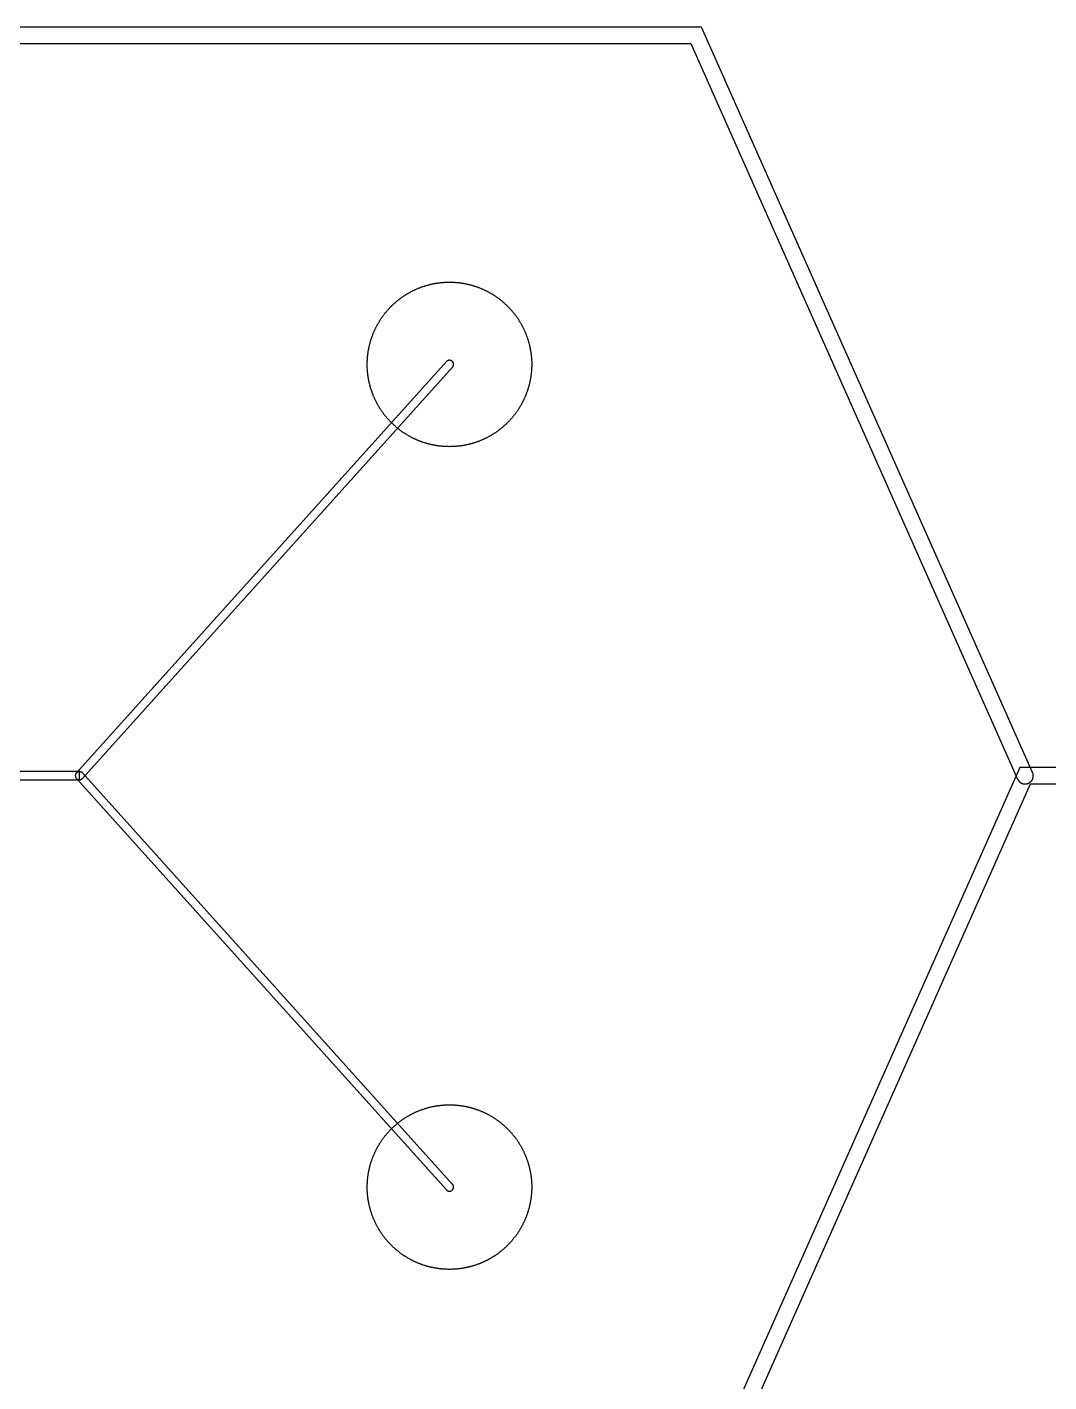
# Model space of a CAD drawing. Extents: x -44500 to 44500, y -47000 to 47000.
# Drawn here: x -12636 to -210, y 4632 to 21100 of the extents above; entities that cross this region are included whole.
import ezdxf

# ---------------------------------------------------------------- set-up
doc = ezdxf.new("R2010")
doc.units = 0
doc.layers.add('Metal1', color=160, linetype='CONTINUOUS')
doc.layers.add('Poly', color=20, linetype='CONTINUOUS')

msp = doc.modelspace()

# ---------------------------------------------------------------- linework, layer by layer
at = {"layer": 'Metal1'}
for points in [[(-20458.58, 20900), (-4564.99, 20900), (-591.38, 11959.39), (-591.36, 11959.4), (-591.25, 11959.15), (-590.35, 11957.15), (-589.4, 11955.2), (-588.35, 11953.2), (-587.3, 11951.25), (-586.25, 11949.4), (-585.1, 11947.5), (-583.9, 11945.6), (-582.7, 11943.8), (-581.4, 11941.95), (-580.1, 11940.15), (-578.75, 11938.4), (-577.4, 11936.7), (-575.95, 11934.95), (-574.55, 11933.35), (-571.5, 11930.1), (-569.9, 11928.5), (-566.65, 11925.45), (-565.05, 11924.05), (-563.3, 11922.6), (-561.6, 11921.25), (-559.85, 11919.9), (-558.05, 11918.6), (-556.2, 11917.3), (-554.4, 11916.1), (-552.5, 11914.9), (-550.6, 11913.75), (-548.75, 11912.7), (-546.8, 11911.65), (-544.8, 11910.6), (-542.85, 11909.65), (-540.85, 11908.75), (-538.8, 11907.85), (-536.75, 11907), (-534.65, 11906.2), (-532.55, 11905.45), (-530.45, 11904.75), (-526.2, 11903.5), (-524.1, 11902.95), (-521.95, 11902.45), (-519.8, 11902), (-517.65, 11901.6), (-515.4, 11901.2), (-513.25, 11900.9), (-508.85, 11900.4), (-504.45, 11900.1), (-500, 11900), (-495.55, 11900.1), (-491.15, 11900.4), (-486.75, 11900.9), (-484.6, 11901.2), (-482.35, 11901.6), (-480.2, 11902), (-478.05, 11902.45), (-475.9, 11902.95), (-473.8, 11903.5), (-469.55, 11904.75), (-467.45, 11905.45), (-465.35, 11906.2), (-463.25, 11907), (-461.2, 11907.85), (-459.15, 11908.75), (-457.15, 11909.65), (-455.2, 11910.6), (-453.2, 11911.65), (-451.25, 11912.7), (-449.4, 11913.75), (-447.5, 11914.9), (-445.6, 11916.1), (-443.8, 11917.3), (-441.95, 11918.6), (-440.15, 11919.9), (-438.4, 11921.25), (-436.7, 11922.6), (-434.95, 11924.05), (-433.35, 11925.45), (-430.1, 11928.5), (-428.5, 11930.1), (-425.45, 11933.35), (-424.05, 11934.95), (-422.6, 11936.7), (-421.25, 11938.4), (-419.9, 11940.15), (-418.6, 11941.95), (-417.3, 11943.8), (-416.1, 11945.6), (-414.9, 11947.5), (-413.75, 11949.4), (-412.7, 11951.25), (-411.65, 11953.2), (-410.6, 11955.2), (-409.65, 11957.15), (-408.75, 11959.15), (-407.85, 11961.2), (-407, 11963.25), (-406.2, 11965.35), (-405.45, 11967.45), (-404.75, 11969.55), (-403.5, 11973.8), (-402.95, 11975.9), (-402.45, 11978.05), (-402, 11980.2), (-401.6, 11982.35), (-401.2, 11984.6), (-400.9, 11986.75), (-400.4, 11991.15), (-400.1, 11995.55), (-400, 12000), (-400.1, 12004.45), (-400.4, 12008.85), (-400.9, 12013.25), (-401.2, 12015.4), (-401.6, 12017.65), (-402, 12019.8), (-402.45, 12021.95), (-402.95, 12024.1), (-403.5, 12026.2), (-404.75, 12030.45), (-405.45, 12032.55), (-406.2, 12034.65), (-407, 12036.75), (-407.85, 12038.8), (-408.64, 12040.6), (-408.62, 12040.61), (-4435.01, 21100), (-20541.42, 21100)], [(2500, 12100), (-564.99, 12100), (-4564.99, 3100)], [(-4435.01, 2900), (-435.01, 11900), (2500, 11900)]]:
    msp.add_lwpolyline(points, dxfattribs=at)
at = {"layer": 'Poly'}
for points in [[(-6500.1, 16985.9), (-6500.4, 16971.8), (-6500.9, 16957.7), (-6501.6, 16943.65), (-6502.05, 16936.6), (-6502.5, 16929.6), (-6503, 16922.6), (-6503.6, 16915.55), (-6504.2, 16908.55), (-6504.9, 16901.5), (-6505.6, 16894.5), (-6506.35, 16887.5), (-6508.05, 16873.5), (-6508.95, 16866.55), (-6509.95, 16859.55), (-6510.95, 16852.6), (-6512, 16845.65), (-6513.1, 16838.7), (-6514.3, 16831.7), (-6515.5, 16824.8), (-6516.75, 16817.85), (-6518.05, 16810.95), (-6519.4, 16804), (-6520.8, 16797.15), (-6522.25, 16790.25), (-6523.75, 16783.4), (-6525.3, 16776.5), (-6526.9, 16769.65), (-6528.55, 16762.8), (-6530.25, 16755.95), (-6532, 16749.1), (-6533.8, 16742.3), (-6535.65, 16735.5), (-6537.5, 16728.75), (-6539.45, 16721.95), (-6541.45, 16715.15), (-6543.45, 16708.45), (-6545.55, 16701.7), (-6547.65, 16695), (-6552.05, 16681.6), (-6554.35, 16674.9), (-6556.65, 16668.25), (-6559, 16661.65), (-6561.4, 16655), (-6563.85, 16648.4), (-6566.35, 16641.85), (-6568.9, 16635.25), (-6571.5, 16628.7), (-6574.1, 16622.25), (-6576.8, 16615.7), (-6579.55, 16609.15), (-6582.3, 16602.75), (-6585.15, 16596.25), (-6588, 16589.85), (-6590.9, 16583.45), (-6593.85, 16577.05), (-6596.85, 16570.7), (-6599.9, 16564.35), (-6603, 16558), (-6606.15, 16551.65), (-6609.35, 16545.35), (-6612.55, 16539.1), (-6615.8, 16532.9), (-6619.1, 16526.7), (-6622.5, 16520.45), (-6625.85, 16514.35), (-6629.3, 16508.2), (-6632.8, 16502.05), (-6636.35, 16495.95), (-6639.9, 16489.9), (-6643.55, 16483.8), (-6647.15, 16477.85), (-6650.85, 16471.85), (-6654.65, 16465.8), (-6658.4, 16459.9), (-6662.25, 16453.95), (-6666.1, 16448.1), (-6670, 16442.25), (-6673.95, 16436.45), (-6677.95, 16430.6), (-6682, 16424.8), (-6686.05, 16419.1), (-6690.15, 16413.4), (-6694.3, 16407.7), (-6698.5, 16402.05), (-6702.75, 16396.4), (-6707, 16390.8), (-6711.3, 16385.25), (-6715.65, 16379.7), (-6720.05, 16374.2), (-6724.5, 16368.7), (-6728.95, 16363.25), (-6733.45, 16357.85), (-6738, 16352.45), (-6742.6, 16347.05), (-6747.2, 16341.8), (-6751.85, 16336.5), (-6756.55, 16331.25), (-6761.3, 16326), (-6766.05, 16320.8), (-6770.8, 16315.7), (-6775.7, 16310.55), (-6780.55, 16305.5), (-6785.45, 16300.45), (-6790.4, 16295.4), (-6795.4, 16290.4), (-6800.45, 16285.45), (-6805.5, 16280.55), (-6810.55, 16275.7), (-6815.7, 16270.8), (-6820.8, 16266.05), (-6826, 16261.3), (-6831.25, 16256.55), (-6836.5, 16251.85), (-6841.8, 16247.2), (-6847.05, 16242.6), (-6852.45, 16238), (-6857.85, 16233.45), (-6863.25, 16228.95), (-6868.7, 16224.5), (-6874.2, 16220.05), (-6879.7, 16215.65), (-6885.25, 16211.3), (-6890.8, 16207), (-6896.4, 16202.75), (-6902.05, 16198.5), (-6907.7, 16194.3), (-6913.4, 16190.15), (-6919.1, 16186.05), (-6924.8, 16182), (-6930.6, 16177.95), (-6936.45, 16173.95), (-6942.25, 16170), (-6948.1, 16166.1), (-6953.95, 16162.25), (-6959.9, 16158.4), (-6965.8, 16154.65), (-6971.85, 16150.85), (-6977.85, 16147.15), (-6983.8, 16143.55), (-6989.9, 16139.9), (-6995.95, 16136.35), (-7002.05, 16132.8), (-7008.2, 16129.3), (-7014.35, 16125.85), (-7020.45, 16122.5), (-7026.7, 16119.1), (-7032.9, 16115.8), (-7039.1, 16112.55), (-7045.35, 16109.35), (-7051.65, 16106.15), (-7058, 16103), (-7064.35, 16099.9), (-7070.7, 16096.85), (-7077.05, 16093.85), (-7083.45, 16090.9), (-7089.85, 16088), (-7096.25, 16085.15), (-7102.75, 16082.3), (-7109.15, 16079.55), (-7115.7, 16076.8), (-7122.25, 16074.1), (-7128.7, 16071.5), (-7135.25, 16068.9), (-7141.85, 16066.35), (-7148.4, 16063.85), (-7155, 16061.4), (-7161.65, 16059), (-7168.25, 16056.65), (-7174.9, 16054.35), (-7181.6, 16052.05), (-7195, 16047.65), (-7201.7, 16045.55), (-7208.45, 16043.45), (-7215.15, 16041.45), (-7221.95, 16039.45), (-7228.75, 16037.5), (-7235.5, 16035.65), (-7242.3, 16033.8), (-7249.1, 16032), (-7255.95, 16030.25), (-7262.8, 16028.55), (-7269.65, 16026.9), (-7276.5, 16025.3), (-7283.4, 16023.75), (-7290.25, 16022.25), (-7297.15, 16020.8), (-7304, 16019.4), (-7310.95, 16018.05), (-7317.85, 16016.75), (-7324.8, 16015.5), (-7331.7, 16014.3), (-7338.7, 16013.1), (-7345.65, 16012), (-7352.6, 16010.95), (-7359.55, 16009.95), (-7366.55, 16008.95), (-7373.5, 16008.05), (-7387.5, 16006.35), (-7394.5, 16005.6), (-7401.5, 16004.9), (-7408.55, 16004.2), (-7415.55, 16003.6), (-7422.6, 16003), (-7429.6, 16002.5), (-7436.6, 16002.05), (-7443.65, 16001.6), (-7457.7, 16000.9), (-7471.8, 16000.4), (-7485.9, 16000.1), (-7500, 16000), (-7514.1, 16000.1), (-7528.2, 16000.4), (-7542.3, 16000.9), (-7556.35, 16001.6), (-7563.4, 16002.05), (-7570.4, 16002.5), (-7577.4, 16003), (-7584.45, 16003.6), (-7591.45, 16004.2), (-7598.5, 16004.9), (-7605.5, 16005.6), (-7612.5, 16006.35), (-7626.5, 16008.05), (-7633.45, 16008.95), (-7640.45, 16009.95), (-7647.4, 16010.95), (-7654.35, 16012), (-7661.3, 16013.1), (-7668.3, 16014.3), (-7675.2, 16015.5), (-7682.15, 16016.75), (-7689.05, 16018.05), (-7696, 16019.4), (-7702.85, 16020.8), (-7709.75, 16022.25), (-7716.6, 16023.75), (-7723.5, 16025.3), (-7730.35, 16026.9), (-7737.2, 16028.55), (-7744.05, 16030.25), (-7750.9, 16032), (-7757.7, 16033.8), (-7764.5, 16035.65), (-7771.25, 16037.5), (-7778.05, 16039.45), (-7784.85, 16041.45), (-7791.55, 16043.45), (-7798.3, 16045.55), (-7805, 16047.65), (-7818.4, 16052.05), (-7825.1, 16054.35), (-7831.75, 16056.65), (-7838.35, 16059), (-7845, 16061.4), (-7851.6, 16063.85), (-7858.15, 16066.35), (-7864.75, 16068.9), (-7871.3, 16071.5), (-7877.75, 16074.1), (-7884.3, 16076.8), (-7890.85, 16079.55), (-7897.25, 16082.3), (-7903.75, 16085.15), (-7910.15, 16088), (-7916.55, 16090.9), (-7922.95, 16093.85), (-7929.3, 16096.85), (-7935.65, 16099.9), (-7942, 16103), (-7948.35, 16106.15), (-7954.65, 16109.35), (-7960.9, 16112.55), (-7967.1, 16115.8), (-7973.3, 16119.1), (-7979.55, 16122.5), (-7985.65, 16125.85), (-7991.8, 16129.3), (-7997.95, 16132.8), (-8004.05, 16136.35), (-8010.1, 16139.9), (-8016.2, 16143.55), (-8022.15, 16147.15), (-8028.15, 16150.85), (-8034.2, 16154.65), (-8040.1, 16158.4), (-8046.05, 16162.25), (-8051.9, 16166.1), (-8057.75, 16170), (-8063.55, 16173.95), (-8069.4, 16177.95), (-8075.2, 16182), (-8080.9, 16186.05), (-8086.6, 16190.15), (-8092.3, 16194.3), (-8097.95, 16198.5), (-8103.6, 16202.75), (-8109.2, 16207), (-8114.75, 16211.3), (-8120.3, 16215.65), (-8125.8, 16220.05), (-8131.3, 16224.5), (-8136.75, 16228.95), (-8142.15, 16233.45), (-8147.55, 16238), (-8152.95, 16242.6), (-8158.2, 16247.2), (-8163.5, 16251.85), (-8168.75, 16256.55), (-8174, 16261.3), (-8179.2, 16266.05), (-8184.3, 16270.8), (-8189.45, 16275.7), (-8194.5, 16280.55), (-8199.55, 16285.45), (-8204.6, 16290.4), (-8209.6, 16295.4), (-8214.55, 16300.45), (-8219.45, 16305.5), (-8224.3, 16310.55), (-8229.2, 16315.7), (-8233.95, 16320.8), (-8238.7, 16326), (-8243.45, 16331.25), (-8248.15, 16336.5), (-8252.8, 16341.8), (-8257.4, 16347.05), (-8262, 16352.45), (-8266.55, 16357.85), (-8271.05, 16363.25), (-8275.5, 16368.7), (-8279.95, 16374.2), (-8284.35, 16379.7), (-8288.7, 16385.25), (-8293, 16390.8), (-8297.25, 16396.4), (-8301.5, 16402.05), (-8305.7, 16407.7), (-8309.85, 16413.4), (-8313.95, 16419.1), (-8318, 16424.8), (-8322.05, 16430.6), (-8326.05, 16436.45), (-8330, 16442.25), (-8333.9, 16448.1), (-8337.75, 16453.95), (-8341.6, 16459.9), (-8345.35, 16465.8), (-8349.15, 16471.85), (-8352.85, 16477.85), (-8356.45, 16483.8), (-8360.1, 16489.9), (-8363.65, 16495.95), (-8367.2, 16502.05), (-8370.7, 16508.2), (-8374.15, 16514.35), (-8377.5, 16520.45), (-8380.9, 16526.7), (-8384.2, 16532.9), (-8387.45, 16539.1), (-8390.65, 16545.35), (-8393.85, 16551.65), (-8397, 16558), (-8400.1, 16564.35), (-8403.15, 16570.7), (-8406.15, 16577.05), (-8409.1, 16583.45), (-8412, 16589.85), (-8414.85, 16596.25), (-8417.7, 16602.75), (-8420.45, 16609.15), (-8423.2, 16615.7), (-8425.9, 16622.25), (-8428.5, 16628.7), (-8431.1, 16635.25), (-8433.65, 16641.85), (-8436.15, 16648.4), (-8438.6, 16655), (-8441, 16661.65), (-8443.35, 16668.25), (-8445.65, 16674.9), (-8447.95, 16681.6), (-8452.35, 16695), (-8454.45, 16701.7), (-8456.55, 16708.45), (-8458.55, 16715.15), (-8460.55, 16721.95), (-8462.5, 16728.75), (-8464.35, 16735.5), (-8466.2, 16742.3), (-8468, 16749.1), (-8469.75, 16755.95), (-8471.45, 16762.8), (-8473.1, 16769.65), (-8474.7, 16776.5), (-8476.25, 16783.4), (-8477.75, 16790.25), (-8479.2, 16797.15), (-8480.6, 16804), (-8481.95, 16810.95), (-8483.25, 16817.85), (-8484.5, 16824.8), (-8485.7, 16831.7), (-8486.9, 16838.7), (-8488, 16845.65), (-8489.05, 16852.6), (-8490.05, 16859.55), (-8491.05, 16866.55), (-8491.95, 16873.5), (-8493.65, 16887.5), (-8494.4, 16894.5), (-8495.1, 16901.5), (-8495.8, 16908.55), (-8496.4, 16915.55), (-8497, 16922.6), (-8497.5, 16929.6), (-8497.95, 16936.6), (-8498.4, 16943.65), (-8499.1, 16957.7), (-8499.6, 16971.8), (-8499.9, 16985.9), (-8500, 17000), (-8499.9, 17014.1), (-8499.6, 17028.2), (-8499.1, 17042.3), (-8498.4, 17056.35), (-8497.95, 17063.4), (-8497.5, 17070.4), (-8497, 17077.4), (-8496.4, 17084.45), (-8495.8, 17091.45), (-8495.1, 17098.5), (-8494.4, 17105.5), (-8493.65, 17112.5), (-8491.95, 17126.5), (-8491.05, 17133.45), (-8490.05, 17140.45), (-8489.05, 17147.4), (-8488, 17154.35), (-8486.9, 17161.3), (-8485.7, 17168.3), (-8484.5, 17175.2), (-8483.25, 17182.15), (-8481.95, 17189.05), (-8480.6, 17196), (-8479.2, 17202.85), (-8477.75, 17209.75), (-8476.25, 17216.6), (-8474.7, 17223.5), (-8473.1, 17230.35), (-8471.45, 17237.2), (-8469.75, 17244.05), (-8468, 17250.9), (-8466.2, 17257.7), (-8464.35, 17264.5), (-8462.5, 17271.25), (-8460.55, 17278.05), (-8458.55, 17284.85), (-8456.55, 17291.55), (-8454.45, 17298.3), (-8452.35, 17305), (-8447.95, 17318.4), (-8445.65, 17325.1), (-8443.35, 17331.75), (-8441, 17338.35), (-8438.6, 17345), (-8436.15, 17351.6), (-8433.65, 17358.15), (-8431.1, 17364.75), (-8428.5, 17371.3), (-8425.9, 17377.75), (-8423.2, 17384.3), (-8420.45, 17390.85), (-8417.7, 17397.25), (-8414.85, 17403.75), (-8412, 17410.15), (-8409.1, 17416.55), (-8406.15, 17422.95), (-8403.15, 17429.3), (-8400.1, 17435.65), (-8397, 17442), (-8393.85, 17448.35), (-8390.65, 17454.65), (-8387.45, 17460.9), (-8384.2, 17467.1), (-8380.9, 17473.3), (-8377.5, 17479.55), (-8374.15, 17485.65), (-8370.7, 17491.8), (-8367.2, 17497.95), (-8363.65, 17504.05), (-8360.1, 17510.1), (-8356.45, 17516.2), (-8352.85, 17522.15), (-8349.15, 17528.15), (-8345.35, 17534.2), (-8341.6, 17540.1), (-8337.75, 17546.05), (-8333.9, 17551.9), (-8330, 17557.75), (-8326.05, 17563.55), (-8322.05, 17569.4), (-8318, 17575.2), (-8313.95, 17580.9), (-8309.85, 17586.6), (-8305.7, 17592.3), (-8301.5, 17597.95), (-8297.25, 17603.6), (-8293, 17609.2), (-8288.7, 17614.75), (-8284.35, 17620.3), (-8279.95, 17625.8), (-8275.5, 17631.3), (-8271.05, 17636.75), (-8266.55, 17642.15), (-8262, 17647.55), (-8257.4, 17652.95), (-8252.8, 17658.2), (-8248.15, 17663.5), (-8243.45, 17668.75), (-8238.7, 17674), (-8233.95, 17679.2), (-8229.2, 17684.3), (-8224.3, 17689.45), (-8219.45, 17694.5), (-8214.55, 17699.55), (-8209.6, 17704.6), (-8204.6, 17709.6), (-8199.55, 17714.55), (-8194.5, 17719.45), (-8189.45, 17724.3), (-8184.3, 17729.2), (-8179.2, 17733.95), (-8174, 17738.7), (-8168.75, 17743.45), (-8163.5, 17748.15), (-8158.2, 17752.8), (-8152.95, 17757.4), (-8147.55, 17762), (-8142.15, 17766.55), (-8136.75, 17771.05), (-8131.3, 17775.5), (-8125.8, 17779.95), (-8120.3, 17784.35), (-8114.75, 17788.7), (-8109.2, 17793), (-8103.6, 17797.25), (-8097.95, 17801.5), (-8092.3, 17805.7), (-8086.6, 17809.85), (-8080.9, 17813.95), (-8075.2, 17818), (-8069.4, 17822.05), (-8063.55, 17826.05), (-8057.75, 17830), (-8051.9, 17833.9), (-8046.05, 17837.75), (-8040.1, 17841.6), (-8034.2, 17845.35), (-8028.15, 17849.15), (-8022.15, 17852.85), (-8016.2, 17856.45), (-8010.1, 17860.1), (-8004.05, 17863.65), (-7997.95, 17867.2), (-7991.8, 17870.7), (-7985.65, 17874.15), (-7979.55, 17877.5), (-7973.3, 17880.9), (-7967.1, 17884.2), (-7960.9, 17887.45), (-7954.65, 17890.65), (-7948.35, 17893.85), (-7942, 17897), (-7935.65, 17900.1), (-7929.3, 17903.15), (-7922.95, 17906.15), (-7916.55, 17909.1), (-7910.15, 17912), (-7903.75, 17914.85), (-7897.25, 17917.7), (-7890.85, 17920.45), (-7884.3, 17923.2), (-7877.75, 17925.9), (-7871.3, 17928.5), (-7864.75, 17931.1), (-7858.15, 17933.65), (-7851.6, 17936.15), (-7845, 17938.6), (-7838.35, 17941), (-7831.75, 17943.35), (-7825.1, 17945.65), (-7818.4, 17947.95), (-7805, 17952.35), (-7798.3, 17954.45), (-7791.55, 17956.55), (-7784.85, 17958.55), (-7778.05, 17960.55), (-7771.25, 17962.5), (-7764.5, 17964.35), (-7757.7, 17966.2), (-7750.9, 17968), (-7744.05, 17969.75), (-7737.2, 17971.45), (-7730.35, 17973.1), (-7723.5, 17974.7), (-7716.6, 17976.25), (-7709.75, 17977.75), (-7702.85, 17979.2), (-7696, 17980.6), (-7689.05, 17981.95), (-7682.15, 17983.25), (-7675.2, 17984.5), (-7668.3, 17985.7), (-7661.3, 17986.9), (-7654.35, 17988), (-7647.4, 17989.05), (-7640.45, 17990.05), (-7633.45, 17991.05), (-7626.5, 17991.95), (-7612.5, 17993.65), (-7605.5, 17994.4), (-7598.5, 17995.1), (-7591.45, 17995.8), (-7584.45, 17996.4), (-7577.4, 17997), (-7570.4, 17997.5), (-7563.4, 17997.95), (-7556.35, 17998.4), (-7542.3, 17999.1), (-7528.2, 17999.6), (-7514.1, 17999.9), (-7500, 18000), (-7485.9, 17999.9), (-7471.8, 17999.6), (-7457.7, 17999.1), (-7443.65, 17998.4), (-7436.6, 17997.95), (-7429.6, 17997.5), (-7422.6, 17997), (-7415.55, 17996.4), (-7408.55, 17995.8), (-7401.5, 17995.1), (-7394.5, 17994.4), (-7387.5, 17993.65), (-7373.5, 17991.95), (-7366.55, 17991.05), (-7359.55, 17990.05), (-7352.6, 17989.05), (-7345.65, 17988), (-7338.7, 17986.9), (-7331.7, 17985.7), (-7324.8, 17984.5), (-7317.85, 17983.25), (-7310.95, 17981.95), (-7304, 17980.6), (-7297.15, 17979.2), (-7290.25, 17977.75), (-7283.4, 17976.25), (-7276.5, 17974.7), (-7269.65, 17973.1), (-7262.8, 17971.45), (-7255.95, 17969.75), (-7249.1, 17968), (-7242.3, 17966.2), (-7235.5, 17964.35), (-7228.75, 17962.5), (-7221.95, 17960.55), (-7215.15, 17958.55), (-7208.45, 17956.55), (-7201.7, 17954.45), (-7195, 17952.35), (-7181.6, 17947.95), (-7174.9, 17945.65), (-7168.25, 17943.35), (-7161.65, 17941), (-7155, 17938.6), (-7148.4, 17936.15), (-7141.85, 17933.65), (-7135.25, 17931.1), (-7128.7, 17928.5), (-7122.25, 17925.9), (-7115.7, 17923.2), (-7109.15, 17920.45), (-7102.75, 17917.7), (-7096.25, 17914.85), (-7089.85, 17912), (-7083.45, 17909.1), (-7077.05, 17906.15), (-7070.7, 17903.15), (-7064.35, 17900.1), (-7058, 17897), (-7051.65, 17893.85), (-7045.35, 17890.65), (-7039.1, 17887.45), (-7032.9, 17884.2), (-7026.7, 17880.9), (-7020.45, 17877.5), (-7014.35, 17874.15), (-7008.2, 17870.7), (-7002.05, 17867.2), (-6995.95, 17863.65), (-6989.9, 17860.1), (-6983.8, 17856.45), (-6977.85, 17852.85), (-6971.85, 17849.15), (-6965.8, 17845.35), (-6959.9, 17841.6), (-6953.95, 17837.75), (-6948.1, 17833.9), (-6942.25, 17830), (-6936.45, 17826.05), (-6930.6, 17822.05), (-6924.8, 17818), (-6919.1, 17813.95), (-6913.4, 17809.85), (-6907.7, 17805.7), (-6902.05, 17801.5), (-6896.4, 17797.25), (-6890.8, 17793), (-6885.25, 17788.7), (-6879.7, 17784.35), (-6874.2, 17779.95), (-6868.7, 17775.5), (-6863.25, 17771.05), (-6857.85, 17766.55), (-6852.45, 17762), (-6847.05, 17757.4), (-6841.8, 17752.8), (-6836.5, 17748.15), (-6831.25, 17743.45), (-6826, 17738.7), (-6820.8, 17733.95), (-6815.7, 17729.2), (-6810.55, 17724.3), (-6805.5, 17719.45), (-6800.45, 17714.55), (-6795.4, 17709.6), (-6790.4, 17704.6), (-6785.45, 17699.55), (-6780.55, 17694.5), (-6775.7, 17689.45), (-6770.8, 17684.3), (-6766.05, 17679.2), (-6761.3, 17674), (-6756.55, 17668.75), (-6751.85, 17663.5), (-6747.2, 17658.2), (-6742.6, 17652.95), (-6738, 17647.55), (-6733.45, 17642.15), (-6728.95, 17636.75), (-6724.5, 17631.3), (-6720.05, 17625.8), (-6715.65, 17620.3), (-6711.3, 17614.75), (-6707, 17609.2), (-6702.75, 17603.6), (-6698.5, 17597.95), (-6694.3, 17592.3), (-6690.15, 17586.6), (-6686.05, 17580.9), (-6682, 17575.2), (-6677.95, 17569.4), (-6673.95, 17563.55), (-6670, 17557.75), (-6666.1, 17551.9), (-6662.25, 17546.05), (-6658.4, 17540.1), (-6654.65, 17534.2), (-6650.85, 17528.15), (-6647.15, 17522.15), (-6643.55, 17516.2), (-6639.9, 17510.1), (-6636.35, 17504.05), (-6632.8, 17497.95), (-6629.3, 17491.8), (-6625.85, 17485.65), (-6622.5, 17479.55), (-6619.1, 17473.3), (-6615.8, 17467.1), (-6612.55, 17460.9), (-6609.35, 17454.65), (-6606.15, 17448.35), (-6603, 17442), (-6599.9, 17435.65), (-6596.85, 17429.3), (-6593.85, 17422.95), (-6590.9, 17416.55), (-6588, 17410.15), (-6585.15, 17403.75), (-6582.3, 17397.25), (-6579.55, 17390.85), (-6576.8, 17384.3), (-6574.1, 17377.75), (-6571.5, 17371.3), (-6568.9, 17364.75), (-6566.35, 17358.15), (-6563.85, 17351.6), (-6561.4, 17345), (-6559, 17338.35), (-6556.65, 17331.75), (-6554.35, 17325.1), (-6552.05, 17318.4), (-6547.65, 17305), (-6545.55, 17298.3), (-6543.45, 17291.55), (-6541.45, 17284.85), (-6539.45, 17278.05), (-6537.5, 17271.25), (-6535.65, 17264.5), (-6533.8, 17257.7), (-6532, 17250.9), (-6530.25, 17244.05), (-6528.55, 17237.2), (-6526.9, 17230.35), (-6525.3, 17223.5), (-6523.75, 17216.6), (-6522.25, 17209.75), (-6520.8, 17202.85), (-6519.4, 17196), (-6518.05, 17189.05), (-6516.75, 17182.15), (-6515.5, 17175.2), (-6514.3, 17168.3), (-6513.1, 17161.3), (-6512, 17154.35), (-6510.95, 17147.4), (-6509.95, 17140.45), (-6508.95, 17133.45), (-6508.05, 17126.5), (-6506.35, 17112.5), (-6505.6, 17105.5), (-6504.9, 17098.5), (-6504.2, 17091.45), (-6503.6, 17084.45), (-6503, 17077.4), (-6502.5, 17070.4), (-6502.05, 17063.4), (-6501.6, 17056.35), (-6500.9, 17042.3), (-6500.4, 17028.2), (-6500.1, 17014.1), (-6500, 17000)], [(-12050, 12000), (-12049.9, 11996.85), (-12049.75, 11995.25), (-12049.6, 11993.7), (-12049.1, 11990.6), (-12048.75, 11989.05), (-12048.4, 11987.55), (-12048, 11986.05), (-12047.55, 11984.55), (-12047.05, 11983.1), (-12046.45, 11981.55), (-12045.85, 11980.1), (-12045.25, 11978.75), (-12044.55, 11977.3), (-12043.8, 11975.9), (-12043, 11974.5), (-12042.2, 11973.2), (-12041.35, 11971.9), (-12040.45, 11970.65), (-12039.5, 11969.35), (-12038.5, 11968.1), (-12037.5, 11966.95), (-12036.45, 11965.8), (-12035.35, 11964.65), (-12034.2, 11963.55), (-12033.05, 11962.5), (-12031.9, 11961.5), (-12030.65, 11960.5), (-12029.35, 11959.55), (-12028.1, 11958.65), (-12026.8, 11957.8), (-12025.5, 11957), (-12024.1, 11956.2), (-12022.7, 11955.45), (-12021.25, 11954.75), (-12019.9, 11954.15), (-12018.45, 11953.55), (-12016.9, 11952.95), (-12015.45, 11952.45), (-12013.95, 11952), (-12012.45, 11951.6), (-12010.95, 11951.25), (-12009.4, 11950.9), (-12006.3, 11950.4), (-12004.75, 11950.25), (-12003.15, 11950.1), (-12000, 11950), (-11996.85, 11950.1), (-11995.25, 11950.25), (-11993.7, 11950.4), (-11990.6, 11950.9), (-11989.05, 11951.25), (-11987.55, 11951.6), (-11986.05, 11952), (-11984.55, 11952.45), (-11983.1, 11952.95), (-11981.55, 11953.55), (-11980.1, 11954.15), (-11978.75, 11954.75), (-11977.3, 11955.45), (-11975.9, 11956.2), (-11974.5, 11957), (-11973.2, 11957.8), (-11971.9, 11958.65), (-11970.65, 11959.55), (-11969.35, 11960.5), (-11968.1, 11961.5), (-11966.95, 11962.5), (-11965.8, 11963.55), (-11964.65, 11964.65), (-11963.55, 11965.8), (-11962.85, 11966.57), (-11962.83, 11966.55), (-7462.84, 16966.55), (-7462.85, 16966.57), (-7462.5, 16966.95), (-7461.5, 16968.1), (-7460.5, 16969.35), (-7459.55, 16970.65), (-7458.65, 16971.9), (-7457.8, 16973.2), (-7457, 16974.5), (-7456.2, 16975.9), (-7455.45, 16977.3), (-7454.75, 16978.75), (-7454.15, 16980.1), (-7453.55, 16981.55), (-7452.95, 16983.1), (-7452.45, 16984.55), (-7452, 16986.05), (-7451.6, 16987.55), (-7451.25, 16989.05), (-7450.9, 16990.6), (-7450.4, 16993.7), (-7450.25, 16995.25), (-7450.1, 16996.85), (-7450, 17000), (-7450.1, 17003.15), (-7450.25, 17004.75), (-7450.4, 17006.3), (-7450.9, 17009.4), (-7451.25, 17010.95), (-7451.6, 17012.45), (-7452, 17013.95), (-7452.45, 17015.45), (-7452.95, 17016.9), (-7453.55, 17018.45), (-7454.15, 17019.9), (-7454.75, 17021.25), (-7455.45, 17022.7), (-7456.2, 17024.1), (-7457, 17025.5), (-7457.8, 17026.8), (-7458.65, 17028.1), (-7459.55, 17029.35), (-7460.5, 17030.65), (-7461.5, 17031.9), (-7462.5, 17033.05), (-7463.55, 17034.2), (-7464.65, 17035.35), (-7465.8, 17036.45), (-7466.95, 17037.5), (-7468.1, 17038.5), (-7469.35, 17039.5), (-7470.65, 17040.45), (-7471.9, 17041.35), (-7473.2, 17042.2), (-7474.5, 17043), (-7475.9, 17043.8), (-7477.3, 17044.55), (-7478.75, 17045.25), (-7480.1, 17045.85), (-7481.55, 17046.45), (-7483.1, 17047.05), (-7484.55, 17047.55), (-7486.05, 17048), (-7487.55, 17048.4), (-7489.05, 17048.75), (-7490.6, 17049.1), (-7493.7, 17049.6), (-7495.25, 17049.75), (-7496.85, 17049.9), (-7500, 17050), (-7503.15, 17049.9), (-7504.75, 17049.75), (-7506.3, 17049.6), (-7509.4, 17049.1), (-7510.95, 17048.75), (-7512.45, 17048.4), (-7513.95, 17048), (-7515.45, 17047.55), (-7516.9, 17047.05), (-7518.45, 17046.45), (-7519.9, 17045.85), (-7521.25, 17045.25), (-7522.7, 17044.55), (-7524.1, 17043.8), (-7525.5, 17043), (-7526.8, 17042.2), (-7528.1, 17041.35), (-7529.35, 17040.45), (-7530.65, 17039.5), (-7531.9, 17038.5), (-7533.05, 17037.5), (-7534.2, 17036.45), (-7535.35, 17035.35), (-7536.45, 17034.2), (-7537.15, 17033.43), (-7537.16, 17033.45), (-12037.17, 12033.45), (-12037.15, 12033.43), (-12037.5, 12033.05), (-12038.5, 12031.9), (-12039.5, 12030.65), (-12040.45, 12029.35), (-12041.35, 12028.1), (-12042.2, 12026.8), (-12043, 12025.5), (-12043.8, 12024.1), (-12044.55, 12022.7), (-12045.25, 12021.25), (-12045.85, 12019.9), (-12046.45, 12018.45), (-12047.05, 12016.9), (-12047.55, 12015.45), (-12048, 12013.95), (-12048.4, 12012.45), (-12048.75, 12010.95), (-12049.1, 12009.4), (-12049.6, 12006.3), (-12049.75, 12004.75), (-12049.9, 12003.15)], [(-12000, 12050), (-13000, 12050), (-13000, 11950), (-12000, 11950)], [(-12050, 12000), (-12049.9, 11996.85), (-12049.75, 11995.25), (-12049.6, 11993.7), (-12049.1, 11990.6), (-12048.75, 11989.05), (-12048.4, 11987.55), (-12048, 11986.05), (-12047.55, 11984.55), (-12047.05, 11983.1), (-12046.45, 11981.55), (-12045.85, 11980.1), (-12045.25, 11978.75), (-12044.55, 11977.3), (-12043.8, 11975.9), (-12043, 11974.5), (-12042.2, 11973.2), (-12041.35, 11971.9), (-12040.45, 11970.65), (-12039.5, 11969.35), (-12038.5, 11968.1), (-12037.5, 11966.95), (-12037.15, 11966.57), (-12037.17, 11966.55), (-7537.16, 6966.55), (-7537.15, 6966.57), (-7536.45, 6965.8), (-7535.35, 6964.65), (-7534.2, 6963.55), (-7533.05, 6962.5), (-7531.9, 6961.5), (-7530.65, 6960.5), (-7529.35, 6959.55), (-7528.1, 6958.65), (-7526.8, 6957.8), (-7525.5, 6957), (-7524.1, 6956.2), (-7522.7, 6955.45), (-7521.25, 6954.75), (-7519.9, 6954.15), (-7518.45, 6953.55), (-7516.9, 6952.95), (-7515.45, 6952.45), (-7513.95, 6952), (-7512.45, 6951.6), (-7510.95, 6951.25), (-7509.4, 6950.9), (-7506.3, 6950.4), (-7504.75, 6950.25), (-7503.15, 6950.1), (-7500, 6950), (-7496.85, 6950.1), (-7495.25, 6950.25), (-7493.7, 6950.4), (-7490.6, 6950.9), (-7489.05, 6951.25), (-7487.55, 6951.6), (-7486.05, 6952), (-7484.55, 6952.45), (-7483.1, 6952.95), (-7481.55, 6953.55), (-7480.1, 6954.15), (-7478.75, 6954.75), (-7477.3, 6955.45), (-7475.9, 6956.2), (-7474.5, 6957), (-7473.2, 6957.8), (-7471.9, 6958.65), (-7470.65, 6959.55), (-7469.35, 6960.5), (-7468.1, 6961.5), (-7466.95, 6962.5), (-7465.8, 6963.55), (-7464.65, 6964.65), (-7463.55, 6965.8), (-7462.5, 6966.95), (-7461.5, 6968.1), (-7460.5, 6969.35), (-7459.55, 6970.65), (-7458.65, 6971.9), (-7457.8, 6973.2), (-7457, 6974.5), (-7456.2, 6975.9), (-7455.45, 6977.3), (-7454.75, 6978.75), (-7454.15, 6980.1), (-7453.55, 6981.55), (-7452.95, 6983.1), (-7452.45, 6984.55), (-7452, 6986.05), (-7451.6, 6987.55), (-7451.25, 6989.05), (-7450.9, 6990.6), (-7450.4, 6993.7), (-7450.25, 6995.25), (-7450.1, 6996.85), (-7450, 7000), (-7450.1, 7003.15), (-7450.25, 7004.75), (-7450.4, 7006.3), (-7450.9, 7009.4), (-7451.25, 7010.95), (-7451.6, 7012.45), (-7452, 7013.95), (-7452.45, 7015.45), (-7452.95, 7016.9), (-7453.55, 7018.45), (-7454.15, 7019.9), (-7454.75, 7021.25), (-7455.45, 7022.7), (-7456.2, 7024.1), (-7457, 7025.5), (-7457.8, 7026.8), (-7458.65, 7028.1), (-7459.55, 7029.35), (-7460.5, 7030.65), (-7461.5, 7031.9), (-7462.5, 7033.05), (-7462.85, 7033.43), (-7462.84, 7033.45), (-11962.83, 12033.45), (-11962.85, 12033.43), (-11963.55, 12034.2), (-11964.65, 12035.35), (-11965.8, 12036.45), (-11966.95, 12037.5), (-11968.1, 12038.5), (-11969.35, 12039.5), (-11970.65, 12040.45), (-11971.9, 12041.35), (-11973.2, 12042.2), (-11974.5, 12043), (-11975.9, 12043.8), (-11977.3, 12044.55), (-11978.75, 12045.25), (-11980.1, 12045.85), (-11981.55, 12046.45), (-11983.1, 12047.05), (-11984.55, 12047.55), (-11986.05, 12048), (-11987.55, 12048.4), (-11989.05, 12048.75), (-11990.6, 12049.1), (-11993.7, 12049.6), (-11995.25, 12049.75), (-11996.85, 12049.9), (-12000, 12050), (-12003.15, 12049.9), (-12004.75, 12049.75), (-12006.3, 12049.6), (-12009.4, 12049.1), (-12010.95, 12048.75), (-12012.45, 12048.4), (-12013.95, 12048), (-12015.45, 12047.55), (-12016.9, 12047.05), (-12018.45, 12046.45), (-12019.9, 12045.85), (-12021.25, 12045.25), (-12022.7, 12044.55), (-12024.1, 12043.8), (-12025.5, 12043), (-12026.8, 12042.2), (-12028.1, 12041.35), (-12029.35, 12040.45), (-12030.65, 12039.5), (-12031.9, 12038.5), (-12033.05, 12037.5), (-12034.2, 12036.45), (-12035.35, 12035.35), (-12036.45, 12034.2), (-12037.5, 12033.05), (-12038.5, 12031.9), (-12039.5, 12030.65), (-12040.45, 12029.35), (-12041.35, 12028.1), (-12042.2, 12026.8), (-12043, 12025.5), (-12043.8, 12024.1), (-12044.55, 12022.7), (-12045.25, 12021.25), (-12045.85, 12019.9), (-12046.45, 12018.45), (-12047.05, 12016.9), (-12047.55, 12015.45), (-12048, 12013.95), (-12048.4, 12012.45), (-12048.75, 12010.95), (-12049.1, 12009.4), (-12049.6, 12006.3), (-12049.75, 12004.75), (-12049.9, 12003.15)], [(-6500.1, 6985.9), (-6500.4, 6971.8), (-6500.9, 6957.7), (-6501.6, 6943.65), (-6502.05, 6936.6), (-6502.5, 6929.6), (-6503, 6922.6), (-6503.6, 6915.55), (-6504.2, 6908.55), (-6504.9, 6901.5), (-6505.6, 6894.5), (-6506.35, 6887.5), (-6508.05, 6873.5), (-6508.95, 6866.55), (-6509.95, 6859.55), (-6510.95, 6852.6), (-6512, 6845.65), (-6513.1, 6838.7), (-6514.3, 6831.7), (-6515.5, 6824.8), (-6516.75, 6817.85), (-6518.05, 6810.95), (-6519.4, 6804), (-6520.8, 6797.15), (-6522.25, 6790.25), (-6523.75, 6783.4), (-6525.3, 6776.5), (-6526.9, 6769.65), (-6528.55, 6762.8), (-6530.25, 6755.95), (-6532, 6749.1), (-6533.8, 6742.3), (-6535.65, 6735.5), (-6537.5, 6728.75), (-6539.45, 6721.95), (-6541.45, 6715.15), (-6543.45, 6708.45), (-6545.55, 6701.7), (-6547.65, 6695), (-6552.05, 6681.6), (-6554.35, 6674.9), (-6556.65, 6668.25), (-6559, 6661.65), (-6561.4, 6655), (-6563.85, 6648.4), (-6566.35, 6641.85), (-6568.9, 6635.25), (-6571.5, 6628.7), (-6574.1, 6622.25), (-6576.8, 6615.7), (-6579.55, 6609.15), (-6582.3, 6602.75), (-6585.15, 6596.25), (-6588, 6589.85), (-6590.9, 6583.45), (-6593.85, 6577.05), (-6596.85, 6570.7), (-6599.9, 6564.35), (-6603, 6558), (-6606.15, 6551.65), (-6609.35, 6545.35), (-6612.55, 6539.1), (-6615.8, 6532.9), (-6619.1, 6526.7), (-6622.5, 6520.45), (-6625.85, 6514.35), (-6629.3, 6508.2), (-6632.8, 6502.05), (-6636.35, 6495.95), (-6639.9, 6489.9), (-6643.55, 6483.8), (-6647.15, 6477.85), (-6650.85, 6471.85), (-6654.65, 6465.8), (-6658.4, 6459.9), (-6662.25, 6453.95), (-6666.1, 6448.1), (-6670, 6442.25), (-6673.95, 6436.45), (-6677.95, 6430.6), (-6682, 6424.8), (-6686.05, 6419.1), (-6690.15, 6413.4), (-6694.3, 6407.7), (-6698.5, 6402.05), (-6702.75, 6396.4), (-6707, 6390.8), (-6711.3, 6385.25), (-6715.65, 6379.7), (-6720.05, 6374.2), (-6724.5, 6368.7), (-6728.95, 6363.25), (-6733.45, 6357.85), (-6738, 6352.45), (-6742.6, 6347.05), (-6747.2, 6341.8), (-6751.85, 6336.5), (-6756.55, 6331.25), (-6761.3, 6326), (-6766.05, 6320.8), (-6770.8, 6315.7), (-6775.7, 6310.55), (-6780.55, 6305.5), (-6785.45, 6300.45), (-6790.4, 6295.4), (-6795.4, 6290.4), (-6800.45, 6285.45), (-6805.5, 6280.55), (-6810.55, 6275.7), (-6815.7, 6270.8), (-6820.8, 6266.05), (-6826, 6261.3), (-6831.25, 6256.55), (-6836.5, 6251.85), (-6841.8, 6247.2), (-6847.05, 6242.6), (-6852.45, 6238), (-6857.85, 6233.45), (-6863.25, 6228.95), (-6868.7, 6224.5), (-6874.2, 6220.05), (-6879.7, 6215.65), (-6885.25, 6211.3), (-6890.8, 6207), (-6896.4, 6202.75), (-6902.05, 6198.5), (-6907.7, 6194.3), (-6913.4, 6190.15), (-6919.1, 6186.05), (-6924.8, 6182), (-6930.6, 6177.95), (-6936.45, 6173.95), (-6942.25, 6170), (-6948.1, 6166.1), (-6953.95, 6162.25), (-6959.9, 6158.4), (-6965.8, 6154.65), (-6971.85, 6150.85), (-6977.85, 6147.15), (-6983.8, 6143.55), (-6989.9, 6139.9), (-6995.95, 6136.35), (-7002.05, 6132.8), (-7008.2, 6129.3), (-7014.35, 6125.85), (-7020.45, 6122.5), (-7026.7, 6119.1), (-7032.9, 6115.8), (-7039.1, 6112.55), (-7045.35, 6109.35), (-7051.65, 6106.15), (-7058, 6103), (-7064.35, 6099.9), (-7070.7, 6096.85), (-7077.05, 6093.85), (-7083.45, 6090.9), (-7089.85, 6088), (-7096.25, 6085.15), (-7102.75, 6082.3), (-7109.15, 6079.55), (-7115.7, 6076.8), (-7122.25, 6074.1), (-7128.7, 6071.5), (-7135.25, 6068.9), (-7141.85, 6066.35), (-7148.4, 6063.85), (-7155, 6061.4), (-7161.65, 6059), (-7168.25, 6056.65), (-7174.9, 6054.35), (-7181.6, 6052.05), (-7195, 6047.65), (-7201.7, 6045.55), (-7208.45, 6043.45), (-7215.15, 6041.45), (-7221.95, 6039.45), (-7228.75, 6037.5), (-7235.5, 6035.65), (-7242.3, 6033.8), (-7249.1, 6032), (-7255.95, 6030.25), (-7262.8, 6028.55), (-7269.65, 6026.9), (-7276.5, 6025.3), (-7283.4, 6023.75), (-7290.25, 6022.25), (-7297.15, 6020.8), (-7304, 6019.4), (-7310.95, 6018.05), (-7317.85, 6016.75), (-7324.8, 6015.5), (-7331.7, 6014.3), (-7338.7, 6013.1), (-7345.65, 6012), (-7352.6, 6010.95), (-7359.55, 6009.95), (-7366.55, 6008.95), (-7373.5, 6008.05), (-7387.5, 6006.35), (-7394.5, 6005.6), (-7401.5, 6004.9), (-7408.55, 6004.2), (-7415.55, 6003.6), (-7422.6, 6003), (-7429.6, 6002.5), (-7436.6, 6002.05), (-7443.65, 6001.6), (-7457.7, 6000.9), (-7471.8, 6000.4), (-7485.9, 6000.1), (-7500, 6000), (-7514.1, 6000.1), (-7528.2, 6000.4), (-7542.3, 6000.9), (-7556.35, 6001.6), (-7563.4, 6002.05), (-7570.4, 6002.5), (-7577.4, 6003), (-7584.45, 6003.6), (-7591.45, 6004.2), (-7598.5, 6004.9), (-7605.5, 6005.6), (-7612.5, 6006.35), (-7626.5, 6008.05), (-7633.45, 6008.95), (-7640.45, 6009.95), (-7647.4, 6010.95), (-7654.35, 6012), (-7661.3, 6013.1), (-7668.3, 6014.3), (-7675.2, 6015.5), (-7682.15, 6016.75), (-7689.05, 6018.05), (-7696, 6019.4), (-7702.85, 6020.8), (-7709.75, 6022.25), (-7716.6, 6023.75), (-7723.5, 6025.3), (-7730.35, 6026.9), (-7737.2, 6028.55), (-7744.05, 6030.25), (-7750.9, 6032), (-7757.7, 6033.8), (-7764.5, 6035.65), (-7771.25, 6037.5), (-7778.05, 6039.45), (-7784.85, 6041.45), (-7791.55, 6043.45), (-7798.3, 6045.55), (-7805, 6047.65), (-7818.4, 6052.05), (-7825.1, 6054.35), (-7831.75, 6056.65), (-7838.35, 6059), (-7845, 6061.4), (-7851.6, 6063.85), (-7858.15, 6066.35), (-7864.75, 6068.9), (-7871.3, 6071.5), (-7877.75, 6074.1), (-7884.3, 6076.8), (-7890.85, 6079.55), (-7897.25, 6082.3), (-7903.75, 6085.15), (-7910.15, 6088), (-7916.55, 6090.9), (-7922.95, 6093.85), (-7929.3, 6096.85), (-7935.65, 6099.9), (-7942, 6103), (-7948.35, 6106.15), (-7954.65, 6109.35), (-7960.9, 6112.55), (-7967.1, 6115.8), (-7973.3, 6119.1), (-7979.55, 6122.5), (-7985.65, 6125.85), (-7991.8, 6129.3), (-7997.95, 6132.8), (-8004.05, 6136.35), (-8010.1, 6139.9), (-8016.2, 6143.55), (-8022.15, 6147.15), (-8028.15, 6150.85), (-8034.2, 6154.65), (-8040.1, 6158.4), (-8046.05, 6162.25), (-8051.9, 6166.1), (-8057.75, 6170), (-8063.55, 6173.95), (-8069.4, 6177.95), (-8075.2, 6182), (-8080.9, 6186.05), (-8086.6, 6190.15), (-8092.3, 6194.3), (-8097.95, 6198.5), (-8103.6, 6202.75), (-8109.2, 6207), (-8114.75, 6211.3), (-8120.3, 6215.65), (-8125.8, 6220.05), (-8131.3, 6224.5), (-8136.75, 6228.95), (-8142.15, 6233.45), (-8147.55, 6238), (-8152.95, 6242.6), (-8158.2, 6247.2), (-8163.5, 6251.85), (-8168.75, 6256.55), (-8174, 6261.3), (-8179.2, 6266.05), (-8184.3, 6270.8), (-8189.45, 6275.7), (-8194.5, 6280.55), (-8199.55, 6285.45), (-8204.6, 6290.4), (-8209.6, 6295.4), (-8214.55, 6300.45), (-8219.45, 6305.5), (-8224.3, 6310.55), (-8229.2, 6315.7), (-8233.95, 6320.8), (-8238.7, 6326), (-8243.45, 6331.25), (-8248.15, 6336.5), (-8252.8, 6341.8), (-8257.4, 6347.05), (-8262, 6352.45), (-8266.55, 6357.85), (-8271.05, 6363.25), (-8275.5, 6368.7), (-8279.95, 6374.2), (-8284.35, 6379.7), (-8288.7, 6385.25), (-8293, 6390.8), (-8297.25, 6396.4), (-8301.5, 6402.05), (-8305.7, 6407.7), (-8309.85, 6413.4), (-8313.95, 6419.1), (-8318, 6424.8), (-8322.05, 6430.6), (-8326.05, 6436.45), (-8330, 6442.25), (-8333.9, 6448.1), (-8337.75, 6453.95), (-8341.6, 6459.9), (-8345.35, 6465.8), (-8349.15, 6471.85), (-8352.85, 6477.85), (-8356.45, 6483.8), (-8360.1, 6489.9), (-8363.65, 6495.95), (-8367.2, 6502.05), (-8370.7, 6508.2), (-8374.15, 6514.35), (-8377.5, 6520.45), (-8380.9, 6526.7), (-8384.2, 6532.9), (-8387.45, 6539.1), (-8390.65, 6545.35), (-8393.85, 6551.65), (-8397, 6558), (-8400.1, 6564.35), (-8403.15, 6570.7), (-8406.15, 6577.05), (-8409.1, 6583.45), (-8412, 6589.85), (-8414.85, 6596.25), (-8417.7, 6602.75), (-8420.45, 6609.15), (-8423.2, 6615.7), (-8425.9, 6622.25), (-8428.5, 6628.7), (-8431.1, 6635.25), (-8433.65, 6641.85), (-8436.15, 6648.4), (-8438.6, 6655), (-8441, 6661.65), (-8443.35, 6668.25), (-8445.65, 6674.9), (-8447.95, 6681.6), (-8452.35, 6695), (-8454.45, 6701.7), (-8456.55, 6708.45), (-8458.55, 6715.15), (-8460.55, 6721.95), (-8462.5, 6728.75), (-8464.35, 6735.5), (-8466.2, 6742.3), (-8468, 6749.1), (-8469.75, 6755.95), (-8471.45, 6762.8), (-8473.1, 6769.65), (-8474.7, 6776.5), (-8476.25, 6783.4), (-8477.75, 6790.25), (-8479.2, 6797.15), (-8480.6, 6804), (-8481.95, 6810.95), (-8483.25, 6817.85), (-8484.5, 6824.8), (-8485.7, 6831.7), (-8486.9, 6838.7), (-8488, 6845.65), (-8489.05, 6852.6), (-8490.05, 6859.55), (-8491.05, 6866.55), (-8491.95, 6873.5), (-8493.65, 6887.5), (-8494.4, 6894.5), (-8495.1, 6901.5), (-8495.8, 6908.55), (-8496.4, 6915.55), (-8497, 6922.6), (-8497.5, 6929.6), (-8497.95, 6936.6), (-8498.4, 6943.65), (-8499.1, 6957.7), (-8499.6, 6971.8), (-8499.9, 6985.9), (-8500, 7000), (-8499.9, 7014.1), (-8499.6, 7028.2), (-8499.1, 7042.3), (-8498.4, 7056.35), (-8497.95, 7063.4), (-8497.5, 7070.4), (-8497, 7077.4), (-8496.4, 7084.45), (-8495.8, 7091.45), (-8495.1, 7098.5), (-8494.4, 7105.5), (-8493.65, 7112.5), (-8491.95, 7126.5), (-8491.05, 7133.45), (-8490.05, 7140.45), (-8489.05, 7147.4), (-8488, 7154.35), (-8486.9, 7161.3), (-8485.7, 7168.3), (-8484.5, 7175.2), (-8483.25, 7182.15), (-8481.95, 7189.05), (-8480.6, 7196), (-8479.2, 7202.85), (-8477.75, 7209.75), (-8476.25, 7216.6), (-8474.7, 7223.5), (-8473.1, 7230.35), (-8471.45, 7237.2), (-8469.75, 7244.05), (-8468, 7250.9), (-8466.2, 7257.7), (-8464.35, 7264.5), (-8462.5, 7271.25), (-8460.55, 7278.05), (-8458.55, 7284.85), (-8456.55, 7291.55), (-8454.45, 7298.3), (-8452.35, 7305), (-8447.95, 7318.4), (-8445.65, 7325.1), (-8443.35, 7331.75), (-8441, 7338.35), (-8438.6, 7345), (-8436.15, 7351.6), (-8433.65, 7358.15), (-8431.1, 7364.75), (-8428.5, 7371.3), (-8425.9, 7377.75), (-8423.2, 7384.3), (-8420.45, 7390.85), (-8417.7, 7397.25), (-8414.85, 7403.75), (-8412, 7410.15), (-8409.1, 7416.55), (-8406.15, 7422.95), (-8403.15, 7429.3), (-8400.1, 7435.65), (-8397, 7442), (-8393.85, 7448.35), (-8390.65, 7454.65), (-8387.45, 7460.9), (-8384.2, 7467.1), (-8380.9, 7473.3), (-8377.5, 7479.55), (-8374.15, 7485.65), (-8370.7, 7491.8), (-8367.2, 7497.95), (-8363.65, 7504.05), (-8360.1, 7510.1), (-8356.45, 7516.2), (-8352.85, 7522.15), (-8349.15, 7528.15), (-8345.35, 7534.2), (-8341.6, 7540.1), (-8337.75, 7546.05), (-8333.9, 7551.9), (-8330, 7557.75), (-8326.05, 7563.55), (-8322.05, 7569.4), (-8318, 7575.2), (-8313.95, 7580.9), (-8309.85, 7586.6), (-8305.7, 7592.3), (-8301.5, 7597.95), (-8297.25, 7603.6), (-8293, 7609.2), (-8288.7, 7614.75), (-8284.35, 7620.3), (-8279.95, 7625.8), (-8275.5, 7631.3), (-8271.05, 7636.75), (-8266.55, 7642.15), (-8262, 7647.55), (-8257.4, 7652.95), (-8252.8, 7658.2), (-8248.15, 7663.5), (-8243.45, 7668.75), (-8238.7, 7674), (-8233.95, 7679.2), (-8229.2, 7684.3), (-8224.3, 7689.45), (-8219.45, 7694.5), (-8214.55, 7699.55), (-8209.6, 7704.6), (-8204.6, 7709.6), (-8199.55, 7714.55), (-8194.5, 7719.45), (-8189.45, 7724.3), (-8184.3, 7729.2), (-8179.2, 7733.95), (-8174, 7738.7), (-8168.75, 7743.45), (-8163.5, 7748.15), (-8158.2, 7752.8), (-8152.95, 7757.4), (-8147.55, 7762), (-8142.15, 7766.55), (-8136.75, 7771.05), (-8131.3, 7775.5), (-8125.8, 7779.95), (-8120.3, 7784.35), (-8114.75, 7788.7), (-8109.2, 7793), (-8103.6, 7797.25), (-8097.95, 7801.5), (-8092.3, 7805.7), (-8086.6, 7809.85), (-8080.9, 7813.95), (-8075.2, 7818), (-8069.4, 7822.05), (-8063.55, 7826.05), (-8057.75, 7830), (-8051.9, 7833.9), (-8046.05, 7837.75), (-8040.1, 7841.6), (-8034.2, 7845.35), (-8028.15, 7849.15), (-8022.15, 7852.85), (-8016.2, 7856.45), (-8010.1, 7860.1), (-8004.05, 7863.65), (-7997.95, 7867.2), (-7991.8, 7870.7), (-7985.65, 7874.15), (-7979.55, 7877.5), (-7973.3, 7880.9), (-7967.1, 7884.2), (-7960.9, 7887.45), (-7954.65, 7890.65), (-7948.35, 7893.85), (-7942, 7897), (-7935.65, 7900.1), (-7929.3, 7903.15), (-7922.95, 7906.15), (-7916.55, 7909.1), (-7910.15, 7912), (-7903.75, 7914.85), (-7897.25, 7917.7), (-7890.85, 7920.45), (-7884.3, 7923.2), (-7877.75, 7925.9), (-7871.3, 7928.5), (-7864.75, 7931.1), (-7858.15, 7933.65), (-7851.6, 7936.15), (-7845, 7938.6), (-7838.35, 7941), (-7831.75, 7943.35), (-7825.1, 7945.65), (-7818.4, 7947.95), (-7805, 7952.35), (-7798.3, 7954.45), (-7791.55, 7956.55), (-7784.85, 7958.55), (-7778.05, 7960.55), (-7771.25, 7962.5), (-7764.5, 7964.35), (-7757.7, 7966.2), (-7750.9, 7968), (-7744.05, 7969.75), (-7737.2, 7971.45), (-7730.35, 7973.1), (-7723.5, 7974.7), (-7716.6, 7976.25), (-7709.75, 7977.75), (-7702.85, 7979.2), (-7696, 7980.6), (-7689.05, 7981.95), (-7682.15, 7983.25), (-7675.2, 7984.5), (-7668.3, 7985.7), (-7661.3, 7986.9), (-7654.35, 7988), (-7647.4, 7989.05), (-7640.45, 7990.05), (-7633.45, 7991.05), (-7626.5, 7991.95), (-7612.5, 7993.65), (-7605.5, 7994.4), (-7598.5, 7995.1), (-7591.45, 7995.8), (-7584.45, 7996.4), (-7577.4, 7997), (-7570.4, 7997.5), (-7563.4, 7997.95), (-7556.35, 7998.4), (-7542.3, 7999.1), (-7528.2, 7999.6), (-7514.1, 7999.9), (-7500, 8000), (-7485.9, 7999.9), (-7471.8, 7999.6), (-7457.7, 7999.1), (-7443.65, 7998.4), (-7436.6, 7997.95), (-7429.6, 7997.5), (-7422.6, 7997), (-7415.55, 7996.4), (-7408.55, 7995.8), (-7401.5, 7995.1), (-7394.5, 7994.4), (-7387.5, 7993.65), (-7373.5, 7991.95), (-7366.55, 7991.05), (-7359.55, 7990.05), (-7352.6, 7989.05), (-7345.65, 7988), (-7338.7, 7986.9), (-7331.7, 7985.7), (-7324.8, 7984.5), (-7317.85, 7983.25), (-7310.95, 7981.95), (-7304, 7980.6), (-7297.15, 7979.2), (-7290.25, 7977.75), (-7283.4, 7976.25), (-7276.5, 7974.7), (-7269.65, 7973.1), (-7262.8, 7971.45), (-7255.95, 7969.75), (-7249.1, 7968), (-7242.3, 7966.2), (-7235.5, 7964.35), (-7228.75, 7962.5), (-7221.95, 7960.55), (-7215.15, 7958.55), (-7208.45, 7956.55), (-7201.7, 7954.45), (-7195, 7952.35), (-7181.6, 7947.95), (-7174.9, 7945.65), (-7168.25, 7943.35), (-7161.65, 7941), (-7155, 7938.6), (-7148.4, 7936.15), (-7141.85, 7933.65), (-7135.25, 7931.1), (-7128.7, 7928.5), (-7122.25, 7925.9), (-7115.7, 7923.2), (-7109.15, 7920.45), (-7102.75, 7917.7), (-7096.25, 7914.85), (-7089.85, 7912), (-7083.45, 7909.1), (-7077.05, 7906.15), (-7070.7, 7903.15), (-7064.35, 7900.1), (-7058, 7897), (-7051.65, 7893.85), (-7045.35, 7890.65), (-7039.1, 7887.45), (-7032.9, 7884.2), (-7026.7, 7880.9), (-7020.45, 7877.5), (-7014.35, 7874.15), (-7008.2, 7870.7), (-7002.05, 7867.2), (-6995.95, 7863.65), (-6989.9, 7860.1), (-6983.8, 7856.45), (-6977.85, 7852.85), (-6971.85, 7849.15), (-6965.8, 7845.35), (-6959.9, 7841.6), (-6953.95, 7837.75), (-6948.1, 7833.9), (-6942.25, 7830), (-6936.45, 7826.05), (-6930.6, 7822.05), (-6924.8, 7818), (-6919.1, 7813.95), (-6913.4, 7809.85), (-6907.7, 7805.7), (-6902.05, 7801.5), (-6896.4, 7797.25), (-6890.8, 7793), (-6885.25, 7788.7), (-6879.7, 7784.35), (-6874.2, 7779.95), (-6868.7, 7775.5), (-6863.25, 7771.05), (-6857.85, 7766.55), (-6852.45, 7762), (-6847.05, 7757.4), (-6841.8, 7752.8), (-6836.5, 7748.15), (-6831.25, 7743.45), (-6826, 7738.7), (-6820.8, 7733.95), (-6815.7, 7729.2), (-6810.55, 7724.3), (-6805.5, 7719.45), (-6800.45, 7714.55), (-6795.4, 7709.6), (-6790.4, 7704.6), (-6785.45, 7699.55), (-6780.55, 7694.5), (-6775.7, 7689.45), (-6770.8, 7684.3), (-6766.05, 7679.2), (-6761.3, 7674), (-6756.55, 7668.75), (-6751.85, 7663.5), (-6747.2, 7658.2), (-6742.6, 7652.95), (-6738, 7647.55), (-6733.45, 7642.15), (-6728.95, 7636.75), (-6724.5, 7631.3), (-6720.05, 7625.8), (-6715.65, 7620.3), (-6711.3, 7614.75), (-6707, 7609.2), (-6702.75, 7603.6), (-6698.5, 7597.95), (-6694.3, 7592.3), (-6690.15, 7586.6), (-6686.05, 7580.9), (-6682, 7575.2), (-6677.95, 7569.4), (-6673.95, 7563.55), (-6670, 7557.75), (-6666.1, 7551.9), (-6662.25, 7546.05), (-6658.4, 7540.1), (-6654.65, 7534.2), (-6650.85, 7528.15), (-6647.15, 7522.15), (-6643.55, 7516.2), (-6639.9, 7510.1), (-6636.35, 7504.05), (-6632.8, 7497.95), (-6629.3, 7491.8), (-6625.85, 7485.65), (-6622.5, 7479.55), (-6619.1, 7473.3), (-6615.8, 7467.1), (-6612.55, 7460.9), (-6609.35, 7454.65), (-6606.15, 7448.35), (-6603, 7442), (-6599.9, 7435.65), (-6596.85, 7429.3), (-6593.85, 7422.95), (-6590.9, 7416.55), (-6588, 7410.15), (-6585.15, 7403.75), (-6582.3, 7397.25), (-6579.55, 7390.85), (-6576.8, 7384.3), (-6574.1, 7377.75), (-6571.5, 7371.3), (-6568.9, 7364.75), (-6566.35, 7358.15), (-6563.85, 7351.6), (-6561.4, 7345), (-6559, 7338.35), (-6556.65, 7331.75), (-6554.35, 7325.1), (-6552.05, 7318.4), (-6547.65, 7305), (-6545.55, 7298.3), (-6543.45, 7291.55), (-6541.45, 7284.85), (-6539.45, 7278.05), (-6537.5, 7271.25), (-6535.65, 7264.5), (-6533.8, 7257.7), (-6532, 7250.9), (-6530.25, 7244.05), (-6528.55, 7237.2), (-6526.9, 7230.35), (-6525.3, 7223.5), (-6523.75, 7216.6), (-6522.25, 7209.75), (-6520.8, 7202.85), (-6519.4, 7196), (-6518.05, 7189.05), (-6516.75, 7182.15), (-6515.5, 7175.2), (-6514.3, 7168.3), (-6513.1, 7161.3), (-6512, 7154.35), (-6510.95, 7147.4), (-6509.95, 7140.45), (-6508.95, 7133.45), (-6508.05, 7126.5), (-6506.35, 7112.5), (-6505.6, 7105.5), (-6504.9, 7098.5), (-6504.2, 7091.45), (-6503.6, 7084.45), (-6503, 7077.4), (-6502.5, 7070.4), (-6502.05, 7063.4), (-6501.6, 7056.35), (-6500.9, 7042.3), (-6500.4, 7028.2), (-6500.1, 7014.1), (-6500, 7000)]]:
    msp.add_lwpolyline(points, close=True, dxfattribs=at)

doc.saveas('drawing.dxf')
